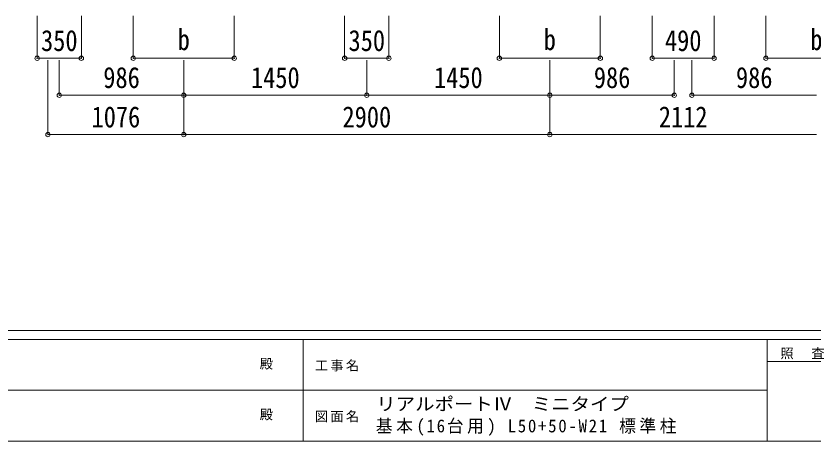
# Model space of a CAD drawing. Units: millimetres at full size, sheet at 1:35. Extents: x -9783 to 9892, y -6828 to 6752.
# Drawn here: x -2745 to 3570, y -6828 to -3461 of the extents above; entities that cross this region are included whole.
import ezdxf
from ezdxf.enums import TextEntityAlignment as Align

# ---------------------------------------------------------------- set-up
doc = ezdxf.new("R2010")
doc.units = ezdxf.units.MM
doc.header["$LTSCALE"] = 35
doc.header["$PDMODE"] = 32
doc.header["$PDSIZE"] = 35
doc.layers.add('0-A_寸法', color=6, linetype='Continuous', lineweight=9)
doc.layers.add('F-0_240', color=7, linetype='Continuous', lineweight=9)
doc.styles.add('ＭＳ ゴシック', font='')
doc.styles.get('ＭＳ ゴシック').set_extended_font_data('MS Gothic')

msp = doc.modelspace()

# ---------------------------------------------------------------- linework, layer by layer
at = {"layer": '0-A_寸法'}
for p, q in [((-2576.95, -3795.66), (-2576.95, -3460.57)), ((-2226.91, -3795.66), (-2226.91, -3460.57)), ((-1815.6, -3795.66), (-1815.6, -3460.57)), ((-1015.6, -3795.66), (-1015.6, -3460.57)), ((-140.95, -3795.66), (-140.95, -3460.57)), ((209.09, -3795.66), (209.09, -3460.57)), ((1084.4, -3795.66), (1084.4, -3460.57)), ((1884.4, -3795.66), (1884.4, -3460.57)), ((2295.7, -3795.66), (2295.7, -3460.57)), ((2785.75, -3795.66), (2785.75, -3460.57)), ((3196.4, -3795.66), (3196.4, -3460.57)), ((-2226.91, -3795.66), (-2576.95, -3795.66)), ((-2491.6, -4400.49), (-2491.6, -3811.48)), ((-2401.6, -4088.63), (-2401.6, -3811.48)), ((-1015.6, -3795.66), (-1815.6, -3795.66)), ((-1415.6, -4088.63), (-1415.6, -3811.48)), ((-1415.6, -4400.49), (-1415.6, -3811.48)), ((209.09, -3795.66), (-140.95, -3795.66)), ((34.4, -4088.63), (34.4, -3811.48)), ((1884.4, -3795.66), (1084.4, -3795.66)), ((1484.4, -4088.63), (1484.4, -3811.48)), ((1484.4, -4400.49), (1484.4, -3811.48)), ((2295.7, -3795.66), (2785.75, -3795.66)), ((2470.4, -4088.63), (2470.4, -3811.48)), ((2610.4, -4088.63), (2610.4, -3811.48)), ((3196.4, -3795.66), (3996.4, -3795.66)), ((-1415.6, -4088.63), (-2401.6, -4088.63)), ((34.4, -4088.63), (-1415.6, -4088.63)), ((1484.4, -4088.63), (34.4, -4088.63)), ((2470.4, -4088.63), (1484.4, -4088.63)), ((2610.4, -4088.63), (3596.4, -4088.63)), ((-1415.6, -4400.49), (-2491.6, -4400.49)), ((1484.4, -4400.49), (-1415.6, -4400.49)), ((1484.4, -4400.49), (3596.4, -4400.49))]:
    msp.add_line(p, q, dxfattribs=at)
for p in [(-2576.95, -3795.66), (-2226.91, -3795.66), (-1815.6, -3795.66), (-1015.6, -3795.66), (-140.95, -3795.66), (209.09, -3795.66), (1084.4, -3795.66), (1884.4, -3795.66), (2295.7, -3795.66), (2785.75, -3795.66), (3196.4, -3795.66), (-2401.6, -4088.63), (-1415.6, -4088.63), (34.4, -4088.63), (1484.4, -4088.63), (2470.4, -4088.63), (2610.4, -4088.63), (-2491.6, -4400.49), (-1415.6, -4400.49), (1484.4, -4400.49)]:
    msp.add_point(p, dxfattribs=at)
at = {"layer": 'F-0_240', "color": 5}
for p, q in [((-9783.03, -5953.1), (9396.97, -5953.1)), ((-9783.03, -6023.1), (6285.75, -6023.1)), ((-469.25, -6023.1), (-469.25, -6828.1)), ((3205.75, -6023.1), (3205.75, -6828.1)), ((3205.75, -6198.1), (5305.75, -6198.1)), ((-3969.25, -6425.6), (3205.75, -6425.6)), ((-9783.03, -6828.1), (9396.97, -6828.1))]:
    msp.add_line(p, q, dxfattribs=at)

# ---------------------------------------------------------------- texts
at = {"layer": '0-A_寸法', "color": 7, "style": 'ＭＳ ゴシック', "width": 0.85}
for s, p in [('350', (-2546.3, -3788.66)), ('b', (-1463.72, -3781.41)), ('350', (-110.3, -3788.66)), ('b', (1436.28, -3781.41)), ('490', (2396.35, -3788.66)), ('b', (3548.28, -3781.41)), ('986', (-2052.97, -4081.63)), ('1450', (-883.1, -4081.63)), ('1450', (566.9, -4081.63)), ('986', (1833.03, -4081.63)), ('986', (2959.03, -4081.63)), ('1076', (-2146.1, -4393.49)), ('2900', (-158.1, -4393.49)), ('2112', (2347.9, -4393.49))]:
    msp.add_text(s, height=166.8, dxfattribs=at).set_placement(p, align=Align.BOTTOM_LEFT)
at = {"layer": 'F-0_240', "style": 'ＭＳ ゴシック'}
for p in [(-814.24, -6276.85), (-814.24, -6679.35)]:
    msp.add_text('殿', height=76.98, dxfattribs=at).set_placement(p, align=Align.BOTTOM_LEFT)
at = {"layer": 'F-0_240', "style": 'ＭＳ ゴシック', "width": 1.1}
msp.add_text('リアルポートⅣ\u3000ミニタイプ', height=102.6, dxfattribs=at).set_placement((109.35, -6616.22), align=Align.BOTTOM_LEFT)
at = {"layer": 'F-0_240', "attachment_point": 7, "style": 'ＭＳ ゴシック'}
for s, insert, char_height in [('\\T1.17;照\u3000査', (3310.76, -6180.6), 76.98), ('\\T1.17;工事名', (-376.96, -6276.85), 76.98), ('\\T1.17;図面名', (-376.96, -6679.35), 76.98), ('\\T1.21;\\W0.95;基本(16台用)\\~L50+50-W21\\~標準柱', (105.77, -6786.55), 102.6)]:
    msp.add_mtext(s, dxfattribs=dict(at, insert=insert, char_height=char_height))

doc.saveas('drawing.dxf')
